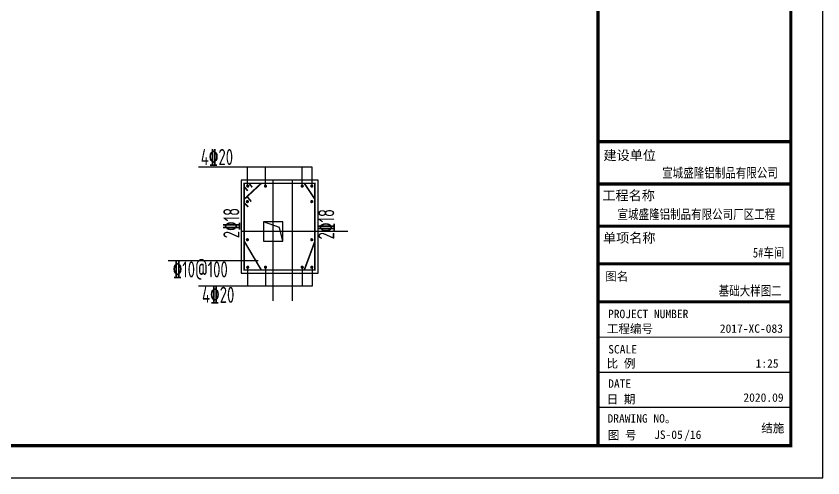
# Model space of a CAD drawing. Extents: x 32461 to 372567, y -698896 to 182569.
# Drawn here: x 243790 to 250075, y -12207 to -8613 of the extents above; entities that cross this region are included whole.
import ezdxf
from ezdxf.enums import TextEntityAlignment as Align

# ---------------------------------------------------------------- set-up
doc = ezdxf.new("R2010")
doc.units = 0
doc.header["$LTSCALE"] = 1000
doc.header["$MEASUREMENT"] = 0
doc.linetypes.add('DOTE', pattern=[2.42, 2, -0.2, 0.02, -0.2])
for name, color, linetype in [('AXIS', 3, 'CONTINUOUS'), ('DOTE', 252, 'CONTINUOUS'), ('PUB_TEXT', 7, 'CONTINUOUS'), ('PUB_TITLE', 4, 'CONTINUOUS'), ('REIN', 1, 'CONTINUOUS'), ('S_BEAMDIMMASS', 2, 'CONTINUOUS'), ('TEXT', 7, 'CONTINUOUS'), ('图框', 4, 'CONTINUOUS'), ('柱', 2, 'CONTINUOUS')]:
    doc.layers.add(name, color=color, linetype=linetype)
doc.styles.add('-黑体', font='simhei.ttf')
doc.styles.add('TSSD_REIN', font='atssdeng.shx', dxfattribs={"width": 0.7, "bigfont": 'atssdchn.shx'})
doc.styles.add('宋体', font='')
doc.styles.add('黑体', font='simhei.ttf', dxfattribs={"width": 0.6, "height": 4.3})
doc.styles.get('宋体').set_extended_font_data('SimSun')

msp = doc.modelspace()

# ---------------------------------------------------------------- linework, layer by layer
at = {"layer": 'AXIS'}
for p, q in [((246095, -9789.1), (245211.9, -9789.1)), ((245592.8, -9935.7), (245592.8, -9789.1)), ((245732.2, -9935.7), (245732.2, -9789.1)), ((246018.4, -9935.7), (246018.4, -9789.1)), ((246095, -9935.7), (246095, -9789.1)), ((245676.5, -10516.8), (244975.4, -10516.8)), ((245592.8, -10567.4), (245592.8, -10714)), ((245732.2, -10567.4), (245732.2, -10714)), ((246018.4, -10567.4), (246018.4, -10714)), ((246095, -10567.4), (246095, -10714)), ((246095, -10714), (245211.9, -10714))]:
    msp.add_line(p, q, dxfattribs=at)
at = {"layer": 'DOTE', "color": 251, "linetype": 'DOTE'}
for p, q in [((245792.5, -10829.1), (245792.5, -9889)), ((245942.5, -10829.1), (245942.5, -9889)), ((246375.4, -10289), (245542.5, -10289))]:
    msp.add_line(p, q, dxfattribs=at)
at = {"layer": 'PUB_TEXT'}
msp.add_lwpolyline([(245867.5, -10214), (245717.5, -10214), (245717.5, -10364), (245867.5, -10364)], close=True, dxfattribs=at)
msp.add_lwpolyline([(245867.5, -10364), (245842.5, -10259.1), (245717.5, -10214)], dxfattribs=at)
at = {"layer": 'PUB_TITLE'}
msp.add_lwpolyline([(231499.9, -12206.8), (250074.9, -12206.8), (250074.9, -1706.8), (231499.9, -1706.8)], close=True, dxfattribs=at)
at = {"layer": 'PUB_TITLE', "const_width": 25}
msp.add_lwpolyline([(232124.9, -11956.8), (249824.9, -11956.8), (249824.9, -1956.8), (232124.9, -1956.8)], close=True, dxfattribs=at)
at = {"layer": 'REIN', "const_width": 12.5}
msp.add_lwpolyline([(246117.5, -9914), (245567.5, -9914), (245567.5, -10589), (246117.5, -10589)], close=True, dxfattribs=at)
for points in [[(245699.9, -9914), (245567.5, -10037.4)], [(245602.4, -9912.1), (245629.5, -9944.8)], [(246035.1, -9914), (246117.5, -10037.4)], [(245567, -9940), (245594.1, -9972.7)], [(245589.1, -10017), (245621.5, -10055.9)], [(245566.3, -10066.1), (245597.6, -10097.6)], [(245699.9, -10589), (245567.5, -10365.6)], [(246035.1, -10589), (246117.5, -10365.6)]]:
    msp.add_lwpolyline(points, dxfattribs=at)
for points in [[(245588, -9935.7, -1), (245600.5, -9935.7, -1)], [(245726.3, -9935.7, -1), (245738.8, -9935.7, -1)], [(246012.8, -9935.7, -1), (246025.3, -9935.7, -1)], [(246087, -9935.7, -1), (246099.5, -9935.7, -1)], [(245598, -10056.4, 1), (245585.5, -10056.4, 1)], [(246087, -10056.4, -1), (246099.5, -10056.4, -1)], [(245598, -10353.2, 1), (245585.5, -10353.2, 1)], [(246087, -10353.2, -1), (246099.5, -10353.2, -1)], [(245588, -10567.3, 1), (245600.5, -10567.3, 1)], [(245726.3, -10567.3, 1), (245738.8, -10567.3, 1)], [(246012.8, -10567.3, 1), (246025.3, -10567.3, 1)], [(246087, -10567.3, 1), (246099.5, -10567.3, 1)]]:
    msp.add_lwpolyline(points, format="xyb", close=True, dxfattribs=at)
at = {"layer": '图框', "color": 4, "const_width": 24.6}
msp.add_lwpolyline([(248322.6, -1956.8), (249824.9, -1956.8), (249824.9, -11956.8), (248322.6, -11956.8)], close=True, dxfattribs=at)
at = {"layer": '图框', "color": 4}
for points, const_width in [([(248322.6, -9590.2), (249819.4, -9590.2)], 24.9), ([(248322.6, -9919.5), (249819.9, -9919.5)], 24.9), ([(248322.6, -10248.1), (249824.9, -10248.1)], 24.9), ([(248322.6, -10540.8), (249824.9, -10540.8)], 24.9), ([(248322.6, -10836.9), (249824.9, -10836.9)], 24.9), ([(248322.6, -11111.6), (249824.9, -11111.6)], 10.1), ([(248322.6, -11385.9), (249824.9, -11385.9)], 10.1), ([(248322.6, -11658), (249824.9, -11658)], 10.1)]:
    msp.add_lwpolyline(points, dxfattribs=dict(at, const_width=const_width))
at = {"layer": '柱'}
msp.add_lwpolyline([(246142.5, -9889), (245542.5, -9889), (245542.5, -10614), (246142.5, -10614)], close=True, dxfattribs=at)

# ---------------------------------------------------------------- texts
at = {"layer": 'S_BEAMDIMMASS', "style": 'TSSD_REIN', "width": 0.7}
for s, p in [('4%%13220', (245354.2, -9709.3)), ('%%13210@100', (245224.3, -10583.5)), ('4%%13220', (245364.1, -10781.7))]:
    msp.add_text(s, height=125, dxfattribs=at).set_placement(p, align=Align.MIDDLE)
for p in [(245466.4, -10223.6), (246206, -10232.4)]:
    msp.add_text('2%%13218', height=125, rotation=90, dxfattribs=at).set_placement(p, align=Align.MIDDLE)
at = {"layer": 'TEXT', "color": 3, "style": '-黑体', "width": 0.8}
for s, height, p in [('宣城盛隆铝制品有限公司', 75.037, (248823.5, -9869.5)), ('宣城盛隆铝制品有限公司厂区工程', 75.037, (248475, -10192.2)), ('5#车间', 75.04, (249529.8, -10491.4)), ('基础大样图二', 75.04, (249263.2, -10787.6))]:
    msp.add_text(s, height=height, dxfattribs=at).set_placement(p)
at = {"layer": '图框', "color": 4}
for s, height, style, p in [('建设单位', 75, '黑体', (248365.5, -9733.4)), ('工程名称', 75, '黑体', (248357.2, -10046.3)), ('单项名称', 75, '黑体', (248362.2, -10376.5)), ('图名', 65.74, '黑体', (248379.5, -10672)), ('工程编号', 65.74, '黑体', (248392.4, -11079.9)), ('2017-XC-083', 65.736, '宋体', (249272, -11077.6)), ('SCALE', 65.74, '黑体', (248402.8, -11238.7)), ('比 例', 65.74, '黑体', (248390.2, -11349.5)), ('1:25', 65.74, '宋体', (249551.1, -11349.2)), ('DATE', 65.74, '黑体', (248402.5, -11505.9)), ('日 期', 65.74, '黑体', (248390.2, -11627.7)), ('2020.09', 65.74, '宋体', (249455.9, -11614.6)), ('DRAWING NO。', 65.736, '黑体', (248397.3, -11777.1)), ('图 号', 65.74, '黑体', (248399.5, -11908.3))]:
    msp.add_text(s, height=height, dxfattribs=dict(at, style=style)).set_placement(p)
at = {"layer": '图框', "color": 0, "style": '黑体'}
msp.add_text('PROJECT NUMBER', height=65.736, dxfattribs=at).set_placement((248401.2, -10963.7))
at = {"layer": '图框', "color": 3, "style": '宋体'}
for s, p in [('结施', (249595.4, -11852.7)), ('JS-05', (248760, -11903.8)), ('/16', (248994.5, -11903.8))]:
    msp.add_text(s, height=65.74, dxfattribs=at).set_placement(p)

doc.saveas('drawing.dxf')
